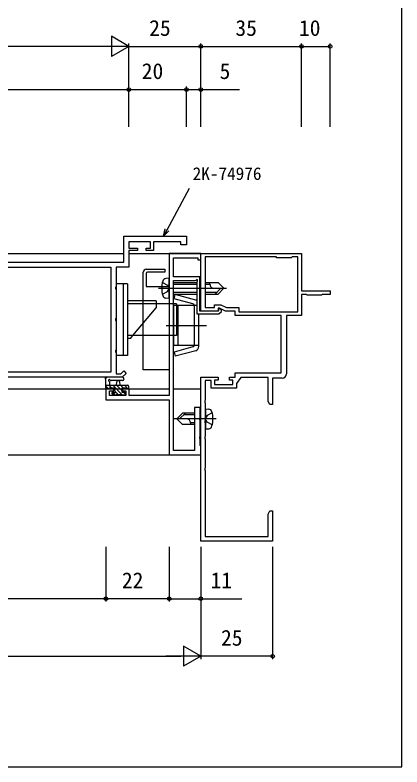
# Model space of a CAD drawing. Units: millimetres, scale not verified. Extents: x -437 to 438, y -344 to 341.
# Drawn here: x 303.7 to 438.3, y -343.6 to -82.2 of the extents above; entities that cross this region are included whole.
import ezdxf
from ezdxf.enums import TextEntityAlignment as Align

# ---------------------------------------------------------------- set-up
doc = ezdxf.new("R2010")
doc.units = ezdxf.units.MM
doc.header["$LTSCALE"] = 2
for name, color, linetype in [('0-2_YKK_11', 7, 'Continuous'), ('0-3_YKK_12', 2, 'Continuous'), ('0-4_YKK_13', 4, 'Continuous'), ('0-6_YKK_D', 6, 'Continuous'), ('0-7_YKK_ZWAK', 7, 'Continuous')]:
    doc.layers.add(name, color=color, linetype=linetype)
doc.styles.add('ＭＳ ゴシック', font='')
doc.styles.get('ＭＳ ゴシック').set_extended_font_data('MS Gothic')

msp = doc.modelspace()

# ---------------------------------------------------------------- linework, layer by layer
at = {"layer": '0-2_YKK_11'}
for points in [[(255.3, -168.1), (341.5, -168.1), (341.5, -159.1), (363.3, -159.1), (363.3, -162.1), (361.3, -162.1), (361.3, -161.1), (351.8, -161.1), (351.8, -164.1), (349.3, -164.1), (349.3, -163.3), (350.8, -163.3), (350.8, -161.1), (343.3, -161.1), (343.3, -163.3), (346.3, -163.3), (346.3, -164.1), (343.3, -164.1), (343.3, -169.9), (338.8, -169.9), (338.8, -176.642), (338.68, -176.825), (338.68, -177.375), (338.8, -177.558), (338.8, -187.642), (338.68, -187.825), (338.68, -188.375), (338.8, -188.558), (338.8, -198.642), (338.68, -198.825), (338.68, -199.375), (338.8, -199.558), (338.8, -206.9), (340.503, -206.9), (341.476, -205.927), (342.324, -206.776), (341, -208.1), (255.3, -208.1)], [(367.05, -174.76), (366.9, -175.02), (366.9, -186.1), (374.614, -186.1), (375.5, -185.214), (375.5, -184.652), (374.685, -184.272), (374.5, -184.39), (374.5, -184.8), (374.2, -185.1), (368, -185.1), (368, -173.2), (358.8, -173.2), (358.8, -166.6), (367.3, -166.6), (367.3, -167.3), (368.3, -167.3), (368.3, -165.1), (357.3, -165.1), (357.3, -214.5), (343.4, -214.5), (343.4, -212.1), (341.1, -212.1), (341.1, -212.9), (342.2, -212.9), (342.2, -214.5), (336.5, -214.5), (336.5, -212.9), (338.1, -212.9), (338.1, -212.1), (335.3, -212.1), (335.3, -216), (357.3, -216), (357.3, -235.1), (368.3, -235.1), (368.3, -232.146), (368.2, -231.973), (368.1, -231.8), (368.1, -229.558), (367.98, -229.375)], [(368.3, -265.1), (368.3, -208.1), (374.3, -208.1), (374.3, -209.1), (373.1, -209.1), (373.1, -210.7), (379.5, -210.7), (379.5, -209.1), (378.3, -209.1), (378.3, -208.1), (380.3, -208.1), (380.3, -206.6), (396.3, -206.6), (396.3, -186.6), (380.3, -186.6), (380.3, -185.1), (376.945, -185.1), (374.8, -184.1), (374.3, -184.1), (374.3, -185.1), (368.3, -185.1), (368.3, -165.1), (403.3, -165.1), (403.3, -178.1), (413.3, -178.1), (413.3, -179.3), (410.6, -179.3), (410.3, -179.6), (405.3, -179.6), (405, -179.3), (403.3, -179.3), (403.3, -186.6), (398.1, -186.6), (398.1, -206.9)], [(358.8, -233.6), (358.8, -174.5), (366.38, -174.5), (366.64, -174.35)], [(396.6, -208.4), (393.3, -208.4), (393.3, -217.6), (392.33, -217.6), (391.7, -216.509), (391.7, -208.2), (382.2, -208.2), (380.7, -210.342), (380.7, -211.9), (371.9, -211.9), (371.9, -209.3), (369.8, -209.3), (369.8, -216.142), (369.68, -216.325), (369.68, -216.875), (369.8, -217.058), (369.8, -223.142), (369.68, -223.325), (369.68, -223.875), (369.8, -224.058), (369.8, -228.642), (369.68, -228.825), (369.68, -229.375), (369.8, -229.558), (369.8, -239.642), (369.68, -239.825), (369.68, -240.375), (369.8, -240.558), (369.8, -263.5), (391.7, -263.5), (391.7, -255.691), (392.33, -254.6), (393.3, -254.6), (393.3, -265.1), (368.3, -265.1)], [(367.98, -229.375), (367.98, -228.825), (368.1, -228.642), (368.1, -223.058), (367.98, -222.875), (367.98, -222.325), (368.1, -222.142), (368.1, -218.6), (366.1, -218.6), (366.1, -233.6), (358.8, -233.6)]]:
    msp.add_lwpolyline(points, dxfattribs=at)
for points in [[(394.5, -166.3), (369.8, -166.3), (369.8, -183.9), (373.1, -183.9), (373.1, -183), (375.28, -183), (377.211, -183.9), (381.5, -183.9), (381.5, -185.4), (402.1, -185.4), (402.1, -166.3), (400.1, -166.3), (399.8, -166.6), (394.8, -166.6)], [(337, -206.3), (264.1, -206.3), (263.6, -205.8), (260.1, -205.8), (260.1, -190.5), (257.1, -190.5), (257.1, -185.7), (260.1, -185.7), (260.1, -170.4), (263.6, -170.4), (264.1, -169.9), (337, -169.9)]]:
    msp.add_lwpolyline(points, close=True, dxfattribs=at)
for centre, radius, start, end in [((366.9, -174.5), 0.3, 300.00001, 149.99999), ((396.6, -206.9), 1.5, 270.00001, 359.99999)]:
    msp.add_arc(centre, radius, start, end, dxfattribs=at)
at = {"layer": '0-3_YKK_12'}
for p, q in [((170.029, -165.1), (341.37, -165.1)), ((343.3, -165.1), (368.3, -165.1)), ((83.029, -212.1), (357.3, -212.1)), ((358.93, -212.1), (368.3, -212.1)), ((72.029, -235.104), (368.3, -235.104))]:
    msp.add_line(p, q, dxfattribs=at)
at = {"layer": '0-4_YKK_13'}
for p, q in [((348.301, -205.6), (348.301, -171.6)), ((349.301, -172.1), (349.301, -176.6)), ((357.3, -173.7), (356.181, -173.798)), ((357.3, -180.7), (357.3, -173.7)), ((342.8, -175.6), (338.8, -175.6)), ((338.8, -175.6), (338.8, -200.6)), ((341.3, -175.6), (341.3, -200.6)), ((342.8, -175.6), (342.8, -200.6)), ((349.301, -176.6), (357.301, -176.6)), ((353.547, -177.2), (377.226, -177.2)), ((357.301, -176.6), (357.301, -205.6)), ((358.93, -175.8), (366.9, -175.8)), ((358.949, -175.2), (366.9, -175.2)), ((369.93, -175.8), (371.5, -175.8)), ((371.5, -175.8), (371.5, -175.2)), ((373.3, -179.2), (375.3, -177.2)), ((358.93, -178.6), (366.9, -178.6)), ((358.93, -179.2), (366.9, -179.2)), ((359.031, -180.847), (359.42, -179.398)), ((366.518, -181.3), (359.42, -179.398)), ((369.93, -178.6), (373.9, -178.6)), ((352.8, -181.6), (342.8, -181.6)), ((359.8, -182.6), (342.8, -182.6)), ((357.3, -180.7), (356.181, -180.602)), ((365.574, -182.6), (359.031, -180.847)), ((359.8, -182.6), (359.8, -193.6)), ((344.649, -193.6), (352.8, -184)), ((358.93, -197.1), (358.93, -183.1)), ((358.93, -183.1), (366.9, -183.1)), ((360.43, -197.1), (360.43, -183.1)), ((366.13, -196.876), (366.13, -183.324)), ((367.63, -197.451), (367.63, -186.063)), ((356.253, -190.1), (370.307, -190.1)), ((359.8, -193.6), (342.8, -193.6)), ((343.8, -194.6), (342.8, -194.6)), ((343.8, -194.6), (344.649, -193.6)), ((367.63, -197.1), (358.93, -197.1)), ((365.574, -197.6), (359.031, -199.353)), ((342.8, -200.6), (338.8, -200.6)), ((359.031, -199.353), (359.42, -200.802)), ((366.518, -198.9), (359.42, -200.802)), ((357.301, -205.6), (348.301, -205.6)), ((341.025, -208.1), (335.862, -208.1)), ((335.297, -211.8), (335.297, -209.12)), ((335.297, -210.9), (342.897, -210.9)), ((336.166, -212.1), (335.297, -211.231)), ((337.313, -211.9), (336.313, -210.9)), ((336.497, -209.72), (336.497, -210.9)), ((341.025, -209.3), (337.064, -209.303)), ((340.96, -214.2), (337.66, -210.9)), ((338.997, -210.9), (339.099, -209.756)), ((340.797, -212.69), (339.007, -210.9)), ((340.197, -210.9), (340.095, -209.756)), ((341.354, -211.9), (340.354, -210.9)), ((342.901, -212.1), (341.701, -210.9)), ((343.197, -211.2), (343.197, -211.8)), ((336.197, -212.1), (335.597, -212.1)), ((337.885, -214.312), (337.385, -213.812)), ((338.466, -214.4), (337.422, -213.356)), ((337.597, -213.3), (337.936, -213.3)), ((339.613, -214.2), (338.634, -213.221)), ((340.997, -214.2), (338.897, -214.2)), ((341.156, -214.396), (341.001, -214.241)), ((341.997, -213.89), (341.407, -213.3)), ((341.997, -213.6), (341.997, -214.1)), ((342.897, -212.1), (342.297, -212.1)), ((338.697, -214.4), (338.097, -214.4)), ((341.697, -214.4), (341.197, -214.4)), ((369.93, -219.1), (371.049, -219.198)), ((369.93, -219.1), (369.93, -226.1)), ((362.93, -220.6), (360.93, -222.6)), ((366.1, -221.2), (362.33, -221.2)), ((373.683, -222.6), (359.004, -222.6)), ((364.73, -224), (364.73, -224.6)), ((366.1, -224), (364.73, -224)), ((369.93, -226.1), (371.049, -226.002))]:
    msp.add_line(p, q, dxfattribs=at)
for points in [[(349.301, -170.6), (355.801, -170.6), (355.801, -171.6), (349.801, -171.6)], [(354.937, -175.15), (356.752, -176.055), (357.361, -177.2)], [(354.937, -179.25), (356.752, -178.345), (357.361, -177.2)], [(369.93, -175.2), (374.3, -175.2), (376.3, -177.2)], [(369.93, -179.2), (374.3, -179.2), (376.3, -177.2)], [(352.8, -181.6), (352.8, -182.6), (352.8, -184)], [(338.397, -212.839), (338.397, -211.9), (336.397, -211.9)], [(342.097, -211.9), (340.797, -211.9), (340.797, -213.3), (341.697, -213.3)], [(366.1, -220.6), (361.93, -220.6), (359.93, -222.6)], [(372.293, -220.55), (370.478, -221.455), (369.869, -222.6)], [(366.1, -224.6), (361.93, -224.6), (359.93, -222.6)], [(372.293, -224.65), (370.478, -223.745), (369.869, -222.6)]]:
    msp.add_lwpolyline(points, dxfattribs=at)
for centre, radius, start, end in [((349.301, -171.6), 1, 90, 180), ((349.801, -172.1), 0.5, 90, 180), ((363.7, -177.2), 9, 164.11915, 195.88085), ((356.294, -175.093), 1.3, 95, 164.11915), ((372.832, -175.867), 1.333, 177.13402, 270), ((356.294, -179.307), 1.3, 195.88085, 265), ((365.38, -183.324), 0.75, 0, 75), ((366.13, -182.749), 1.5, 59.11388, 75), ((365.38, -196.876), 0.75, 285, 0), ((366.13, -197.451), 1.5, 285, 0), ((335.297, -208.6), 0.3, 79.47122, 240), ((334.997, -209.12), 0.3, 0, 60), ((335.406, -208.01), 0.3, 259.47122, 319.47122), ((335.862, -208.4), 0.3, 90, 139.47122), ((336.497, -209.2), 0.3, 19.18976, 240), ((337.063, -209.003), 0.3, 199.18976, 270.04023), ((341.024, -208.7), 0.6, 270.04023, 90.04023), ((336.197, -209.72), 0.3, 0, 60), ((339.597, -209.8), 0.5, 5.09207, 174.90793), ((342.897, -211.2), 0.3, 0, 90), ((335.597, -211.8), 0.3, 180, 270), ((336.197, -211.9), 0.2, 270, 0), ((337.597, -213.6), 0.3, 90, 225), ((338.097, -214.1), 0.3, 225, 270), ((337.936, -213.6), 0.3, 33.05573, 90), ((338.397, -213.3), 0.25, 213.05573, 56.94427), ((338.697, -212.839), 0.3, 180, 236.94427), ((338.697, -214.2), 0.2, 270, 0), ((341.197, -214.2), 0.2, 180, 270), ((341.697, -213.6), 0.3, 0, 90), ((341.697, -214.1), 0.3, 270, 0), ((342.297, -211.9), 0.2, 180, 270), ((342.897, -211.8), 0.3, 270, 0), ((370.936, -220.493), 1.3, 15.88085, 85), ((363.53, -222.6), 9, 344.11915, 15.88085), ((363.398, -223.933), 1.333, 357.13402, 90), ((370.936, -224.707), 1.3, 275, 344.11915)]:
    msp.add_arc(centre, radius, start, end, dxfattribs=at)
at = {"layer": '0-6_YKK_D'}
for p, q in [((343.3, -93.1), (337.238, -89.6)), ((337.238, -89.6), (337.238, -96.6)), ((336.3, -93.1), (103.029, -93.1)), ((343.3, -93.1), (331.176, -93.1)), ((343.3, -93.1), (337.238, -96.6)), ((343.3, -121.1), (343.3, -92.1)), ((343.3, -121.1), (343.3, -92.1)), ((343.3, -93.1), (368.3, -93.1)), ((368.3, -121.1), (368.3, -92.1)), ((368.3, -121.1), (368.3, -92.1)), ((368.3, -93.1), (403.3, -93.1)), ((403.3, -121.1), (403.3, -92.1)), ((403.3, -121.1), (403.3, -92.1)), ((403.3, -93.1), (413.3, -93.1)), ((413.3, -121.1), (413.3, -92.1)), ((343.3, -121.1), (343.3, -107.1)), ((343.3, -121.1), (343.3, -107.1)), ((363.3, -121.1), (363.3, -107.1)), ((363.3, -121.1), (363.3, -107.1)), ((368.3, -121.1), (368.3, -107.1)), ((243.3, -108.1), (343.3, -108.1)), ((343.3, -108.1), (363.3, -108.1)), ((335.3, -267.1), (335.3, -286.1)), ((335.3, -267.1), (335.3, -286.1)), ((357.3, -267.1), (357.3, -286.1)), ((357.3, -267.1), (357.3, -286.1)), ((368.3, -267.1), (368.3, -306.1)), ((368.3, -267.1), (368.3, -306.1)), ((368.3, -267.1), (368.3, -286.1)), ((393.3, -267.1), (393.3, -306.1)), ((335.3, -285.1), (255.3, -285.1)), ((357.3, -285.1), (335.3, -285.1)), ((368.3, -305.1), (362.238, -301.6)), ((362.238, -301.6), (362.238, -308.6)), ((79.029, -305.1), (361.3, -305.1)), ((368.3, -305.1), (356.176, -305.1)), ((368.3, -305.1), (362.238, -308.6)), ((393.3, -305.1), (368.3, -305.1))]:
    msp.add_line(p, q, dxfattribs=at)
for points in [[(363.3, -108.1), (368.3, -108.1), (381.747, -108.1)], [(355.331, -159.1), (356.547, -156.858), (364.418, -142.346)], [(357.148, -157.184), (355.331, -159.1), (355.946, -156.533)], [(357.3, -285.1), (368.3, -285.1), (382.563, -285.1)]]:
    msp.add_lwpolyline(points, dxfattribs=at)
for centre in [(368.3, -93.1), (368.3, -93.1), (403.3, -93.1), (403.3, -93.1), (413.3, -93.1), (343.3, -108.1), (343.3, -108.1), (363.3, -108.1), (363.3, -108.1), (368.3, -108.1), (335.3, -285.1), (335.3, -285.1), (357.3, -285.1), (368.3, -285.1), (393.3, -305.1)]:
    msp.add_circle(centre, 0.637, dxfattribs=at)
at = {"layer": '0-7_YKK_ZWAK'}
msp.add_lwpolyline([(-436.7, -343.6), (438.3, -343.6), (438.3, 306.4)], dxfattribs=at)

# ---------------------------------------------------------------- texts
at = {"layer": '0-6_YKK_D', "style": 'ＭＳ ゴシック'}
for s, height, p in [('25', 5.499, (350.345, -91.1)), ('35', 5.499, (380.345, -91.1)), ('10', 5.499, (402.462, -91.1)), ('20', 5.499, (347.76, -106.1)), ('5', 5.499, (374.846, -106.1)), ('2K-74976', 4.399, (365.475, -140.846)), ('22', 5.499, (340.845, -283.1)), ('11', 5.499, (371.699, -283.1)), ('25', 5.499, (375.345, -303.1))]:
    msp.add_text(s, height=height, dxfattribs=at).set_placement(p, align=Align.BOTTOM_LEFT)

doc.saveas('drawing.dxf')
